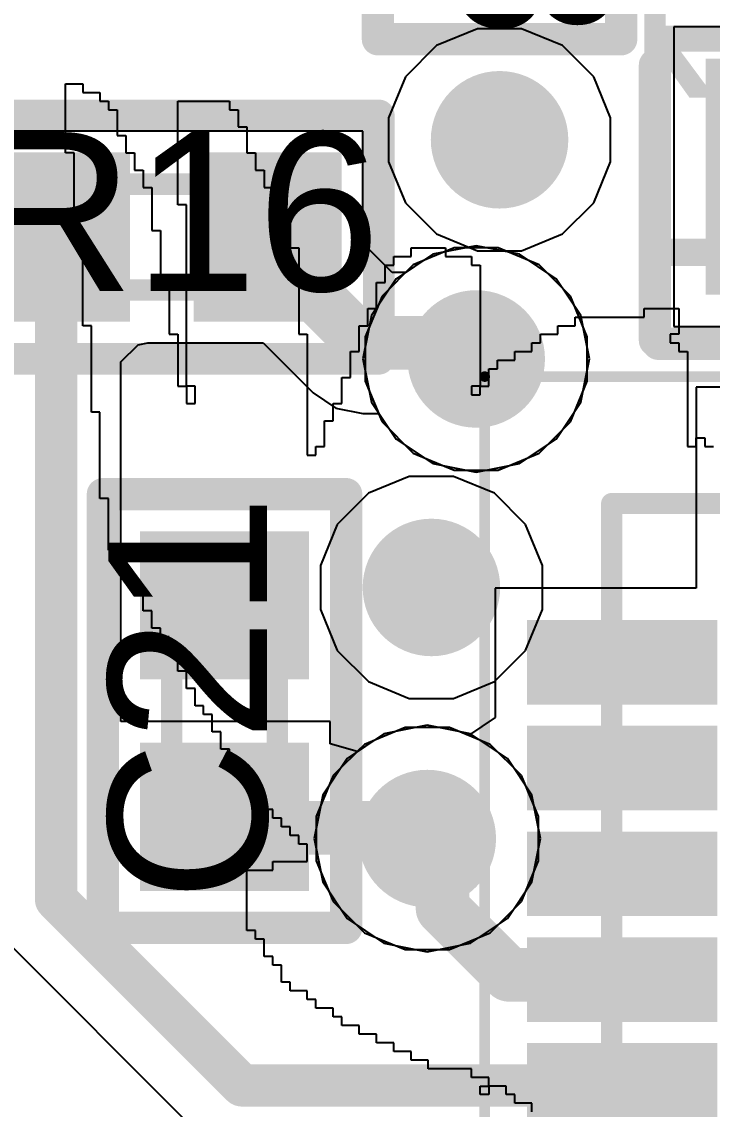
# Model space of a CAD drawing. Header units: inches. Extents: x 0.3 to 52.1, y -1.7 to 36.7.
# Drawn here: x 29.84 to 33.11, y 20.42 to 25.56 of the extents above; entities that cross this region are included whole.
import ezdxf

# ---------------------------------------------------------------- set-up
doc = ezdxf.new("R2010")
doc.units = ezdxf.units.IN
for name, color, linetype in [('Bottom Layer', 5, 'Continuous'), ('Bottom Overlay', 54, 'Continuous'), ('Internal1', 16, 'Continuous'), ('Internal2', 76, 'Continuous'), ('Top Assembly', 216, 'Continuous'), ('Top Component Outline', 6, 'Continuous'), ('Top Layer', 1, 'Continuous'), ('Top Overlay', 2, 'Continuous'), ('Top Paste', 8, 'Continuous'), ('Top Solder', 216, 'Continuous'), ('Via Holes', 16, 'Continuous')]:
    doc.layers.add(name, color=color, linetype=linetype)
doc.styles.add('Arial', font='', dxfattribs={"height": 0.2})
doc.styles.get('Arial').set_extended_font_data('Arial')

# ---------------------------------------------------------------- blocks, each defined once
blk = doc.blocks.new('_PM1300_QFN50P500X500X90_33N_85')
at = {"layer": 'Top Layer'}
for points in [[(-1.9, -2.85), (-1.9, -2.05), (-1.6, -2.05), (-1.6, -2.85)], [(-1.4, -2.85), (-1.4, -2.05), (-1.1, -2.05), (-1.1, -2.85)], [(-0.9, -2.85), (-0.9, -2.05), (-0.6, -2.05), (-0.6, -2.85)], [(-0.4, -2.85), (-0.4, -2.05), (-0.1, -2.05), (-0.1, -2.85)], [(0.1, -2.85), (0.1, -2.05), (0.4, -2.05), (0.4, -2.85)]]:
    blk.add_hatch(color=1, dxfattribs=at).paths.add_polyline_path(points)
at = {"layer": 'Top Paste'}
for points in [[(-1.9, -2.85), (-1.9, -2.05), (-1.6, -2.05), (-1.6, -2.85)], [(-1.4, -2.85), (-1.4, -2.05), (-1.1, -2.05), (-1.1, -2.85)], [(-0.9, -2.85), (-0.9, -2.05), (-0.6, -2.05), (-0.6, -2.85)], [(-0.4, -2.85), (-0.4, -2.05), (-0.1, -2.05), (-0.1, -2.85)], [(0.1, -2.85), (0.1, -2.05), (0.4, -2.05), (0.4, -2.85)]]:
    blk.add_hatch(color=8, dxfattribs=at).paths.add_polyline_path(points)
at = {"layer": 'Top Solder'}
for points in [[(-1.95, -2.9), (-1.95, -2), (-1.55, -2), (-1.55, -2.9)], [(-1.45, -2.9), (-1.45, -2), (-1.05, -2), (-1.05, -2.9)], [(-0.95, -2.9), (-0.95, -2), (-0.55, -2), (-0.55, -2.9)], [(-0.45, -2.9), (-0.45, -2), (-0.05, -2), (-0.05, -2.9)], [(0.05, -2.9), (0.05, -2), (0.45, -2), (0.45, -2.9)]]:
    blk.add_hatch(color=216, dxfattribs=at).paths.add_polyline_path(points)
at = {"layer": 'Top Assembly'}
for points in [[(-3.1, -3.1, 0.05, 0.05, 0), (-3.1, 3.1, 0.05, 0.05, 0)], [(3.1, -3.1, 0.05, 0.05, 0), (-3.1, -3.1, 0.05, 0.05, 0)]]:
    blk.add_lwpolyline(points, format="xyseb", dxfattribs=at)
blk.add_lwpolyline([(-3.1125, -3.1, 0.025, 0.025, 1), (-3.0875, -3.1, 0.025, 0.025, 1)], format="xyseb", close=True, dxfattribs=at)
blk.add_lwpolyline([(-3.1125, -3.1, 0.025, 0.025, 1), (-3.0875, -3.1, 0.025, 0.025, 1)], format="xyseb", close=True, dxfattribs=at)
at = {"layer": 'Top Component Outline'}
for points in [[(-2.5, -2.5, 0.1, 0.1, 0), (-2.5, 2.5, 0.1, 0.1, 0)], [(2.5, -2.5, 0.1, 0.1, 0), (-2.5, -2.5, 0.1, 0.1, 0)]]:
    blk.add_lwpolyline(points, format="xyseb", dxfattribs=at)
blk.add_lwpolyline([(-2.525, -2.5, 0.05, 0.05, 1), (-2.475, -2.5, 0.05, 0.05, 1)], format="xyseb", close=True, dxfattribs=at)
blk.add_lwpolyline([(-2.525, -2.5, 0.05, 0.05, 1), (-2.475, -2.5, 0.05, 0.05, 1)], format="xyseb", close=True, dxfattribs=at)
blk = doc.blocks.new('0402_RES_REFLOW_101')
at = {"layer": 'Top Layer'}
for points in [[(-0.75, 0.3), (-0.25, 0.3), (-0.25, -0.3), (-0.75, -0.3)], [(0.25, 0.3), (0.75, 0.3), (0.75, -0.3), (0.25, -0.3)]]:
    blk.add_hatch(color=1, dxfattribs=at).paths.add_polyline_path(points)
at = {"layer": 'Top Paste'}
for points in [[(-0.72, 0.27), (-0.28, 0.27), (-0.28, -0.27), (-0.72, -0.27)], [(0.28, 0.27), (0.72, 0.27), (0.72, -0.27), (0.28, -0.27)]]:
    blk.add_hatch(color=8, dxfattribs=at).paths.add_polyline_path(points)
at = {"layer": 'Top Solder'}
for points in [[(-0.85, 0.4), (-0.15, 0.4), (-0.15, -0.4), (-0.85, -0.4)], [(0.15, 0.4), (0.85, 0.4), (0.85, -0.4), (0.15, -0.4)]]:
    blk.add_hatch(color=216, dxfattribs=at).paths.add_polyline_path(points)
at = {"layer": 'Top Assembly'}
for points in [[(-1.025, 0.575, 0.15, 0.15, 0), (1.025, 0.575, 0.15, 0.15, 0)], [(-1.025, -0.575, 0.15, 0.15, 0), (-1.025, 0.575, 0.15, 0.15, 0)], [(1.025, -0.575, 0.15, 0.15, 0), (1.025, 0.575, 0.15, 0.15, 0)], [(-1.025, -0.575, 0.15, 0.15, 0), (1.025, -0.575, 0.15, 0.15, 0)]]:
    blk.add_lwpolyline(points, format="xyseb", dxfattribs=at)
for points in [[(-1.0625, 0.575, 0.075, 0.075, 1), (-0.9875, 0.575, 0.075, 0.075, 1)], [(-1.0625, 0.575, 0.075, 0.075, 1), (-0.9875, 0.575, 0.075, 0.075, 1)], [(0.9875, 0.575, 0.075, 0.075, 1), (1.0625, 0.575, 0.075, 0.075, 1)], [(0.9875, 0.575, 0.075, 0.075, 1), (1.0625, 0.575, 0.075, 0.075, 1)], [(-1.0625, -0.575, 0.075, 0.075, 1), (-0.9875, -0.575, 0.075, 0.075, 1)], [(-1.0625, -0.575, 0.075, 0.075, 1), (-0.9875, -0.575, 0.075, 0.075, 1)], [(0.9875, -0.575, 0.075, 0.075, 1), (1.0625, -0.575, 0.075, 0.075, 1)], [(0.9875, -0.575, 0.075, 0.075, 1), (1.0625, -0.575, 0.075, 0.075, 1)]]:
    blk.add_lwpolyline(points, format="xyseb", close=True, dxfattribs=at)
at = {"layer": 'Top Component Outline'}
for points in [[(-0.4998, 0.2502, 0.1016, 0.1016, 0), (0.5002, 0.2502, 0.1016, 0.1016, 0)], [(-0.4998, -0.2499, 0.1016, 0.1016, 0), (-0.4998, 0.2502, 0.1016, 0.1016, 0)], [(0.5002, -0.2499, 0.1016, 0.1016, 0), (0.5002, 0.2502, 0.1016, 0.1016, 0)], [(-0.4998, -0.2499, 0.1016, 0.1016, 0), (0.5002, -0.2499, 0.1016, 0.1016, 0)]]:
    blk.add_lwpolyline(points, format="xyseb", dxfattribs=at)
for points in [[(-0.5252, 0.2502, 0.0508, 0.0508, 1), (-0.4744, 0.2502, 0.0508, 0.0508, 1)], [(-0.5252, 0.2502, 0.0508, 0.0508, 1), (-0.4744, 0.2502, 0.0508, 0.0508, 1)], [(0.4748, 0.2502, 0.0508, 0.0508, 1), (0.5256, 0.2502, 0.0508, 0.0508, 1)], [(0.4748, 0.2502, 0.0508, 0.0508, 1), (0.5256, 0.2502, 0.0508, 0.0508, 1)], [(-0.5252, -0.2499, 0.0508, 0.0508, 1), (-0.4744, -0.2499, 0.0508, 0.0508, 1)], [(-0.5252, -0.2499, 0.0508, 0.0508, 1), (-0.4744, -0.2499, 0.0508, 0.0508, 1)], [(0.4748, -0.2499, 0.0508, 0.0508, 1), (0.5256, -0.2499, 0.0508, 0.0508, 1)], [(0.4748, -0.2499, 0.0508, 0.0508, 1), (0.5256, -0.2499, 0.0508, 0.0508, 1)]]:
    blk.add_lwpolyline(points, format="xyseb", close=True, dxfattribs=at)
at = {"layer": 'Top Overlay'}
for points in [[(-1.025, 0.575, 0.15, 0.15, 0), (1.025, 0.575, 0.15, 0.15, 0)], [(-1.025, -0.575, 0.15, 0.15, 0), (-1.025, 0.575, 0.15, 0.15, 0)], [(1.025, -0.575, 0.15, 0.15, 0), (1.025, 0.575, 0.15, 0.15, 0)], [(-1.025, -0.575, 0.15, 0.15, 0), (1.025, -0.575, 0.15, 0.15, 0)]]:
    blk.add_lwpolyline(points, format="xyseb", dxfattribs=at)
for points in [[(-1.0625, 0.575, 0.075, 0.075, 1), (-0.9875, 0.575, 0.075, 0.075, 1)], [(-1.0625, 0.575, 0.075, 0.075, 1), (-0.9875, 0.575, 0.075, 0.075, 1)], [(0.9875, 0.575, 0.075, 0.075, 1), (1.0625, 0.575, 0.075, 0.075, 1)], [(0.9875, 0.575, 0.075, 0.075, 1), (1.0625, 0.575, 0.075, 0.075, 1)], [(-1.0625, -0.575, 0.075, 0.075, 1), (-0.9875, -0.575, 0.075, 0.075, 1)], [(-1.0625, -0.575, 0.075, 0.075, 1), (-0.9875, -0.575, 0.075, 0.075, 1)], [(0.9875, -0.575, 0.075, 0.075, 1), (1.0625, -0.575, 0.075, 0.075, 1)], [(0.9875, -0.575, 0.075, 0.075, 1), (1.0625, -0.575, 0.075, 0.075, 1)]]:
    blk.add_lwpolyline(points, format="xyseb", close=True, dxfattribs=at)
at = {"layer": 'Top Assembly', "style": 'Arial'}
blk.add_text('R16', height=0.75, rotation=360, dxfattribs=at).set_placement((-0.889, -0.254))
blk = doc.blocks.new('0603_IND_2_2__30__DCR_400___112')
at = {"layer": 'Top Layer'}
for points in [[(-1.4704, 0.508), (-0.4544, 0.508), (-0.4544, -0.508), (-1.4704, -0.508)], [(0.4544, 0.508), (1.4704, 0.508), (1.4704, -0.508), (0.4544, -0.508)]]:
    blk.add_hatch(color=1, dxfattribs=at).paths.add_polyline_path(points)
at = {"layer": 'Top Paste'}
for points in [[(-1.4704, 0.508), (-0.4544, 0.508), (-0.4544, -0.508), (-1.4704, -0.508)], [(0.4544, 0.508), (1.4704, 0.508), (1.4704, -0.508), (0.4544, -0.508)]]:
    blk.add_hatch(color=8, dxfattribs=at).paths.add_polyline_path(points)
at = {"layer": 'Top Solder'}
for points in [[(-1.5204, 0.558), (-0.4044, 0.558), (-0.4044, -0.558), (-1.5204, -0.558)], [(0.4044, 0.558), (1.5204, 0.558), (1.5204, -0.558), (0.4044, -0.558)]]:
    blk.add_hatch(color=216, dxfattribs=at).paths.add_polyline_path(points)
at = {"layer": 'Top Assembly'}
for points in [[(-1.75, 0.7972, 0.1, 0.1, 0), (1.7552, 0.7972, 0.1, 0.1, 0)], [(-1.75, 0.7972, 0.1, 0.1, 0), (-1.75, -0.7906, 0.1, 0.1, 0)], [(1.7552, 0.7972, 0.1, 0.1, 0), (1.7552, -0.7906, 0.1, 0.1, 0)], [(-1.75, -0.7906, 0.1, 0.1, 0), (1.7552, -0.7906, 0.1, 0.1, 0)]]:
    blk.add_lwpolyline(points, format="xyseb", dxfattribs=at)
for points in [[(-1.775, 0.7972, 0.05, 0.05, 1), (-1.725, 0.7972, 0.05, 0.05, 1)], [(-1.775, 0.7972, 0.05, 0.05, 1), (-1.725, 0.7972, 0.05, 0.05, 1)], [(1.7302, 0.7972, 0.05, 0.05, 1), (1.7802, 0.7972, 0.05, 0.05, 1)], [(1.7302, 0.7972, 0.05, 0.05, 1), (1.7802, 0.7972, 0.05, 0.05, 1)], [(-1.775, -0.7906, 0.05, 0.05, 1), (-1.725, -0.7906, 0.05, 0.05, 1)], [(-1.775, -0.7906, 0.05, 0.05, 1), (-1.725, -0.7906, 0.05, 0.05, 1)], [(1.7302, -0.7906, 0.05, 0.05, 1), (1.7802, -0.7906, 0.05, 0.05, 1)], [(1.7302, -0.7906, 0.05, 0.05, 1), (1.7802, -0.7906, 0.05, 0.05, 1)]]:
    blk.add_lwpolyline(points, format="xyseb", close=True, dxfattribs=at)
at = {"layer": 'Top Component Outline'}
for points in [[(-0.7999, 0.4001, 0.1016, 0.1016, 0), (0.8002, 0.4001, 0.1016, 0.1016, 0)], [(-0.7999, 0.4001, 0.1016, 0.1016, 0), (-0.7999, -0.3999, 0.1016, 0.1016, 0)], [(0.8002, 0.4001, 0.1016, 0.1016, 0), (0.8002, -0.3999, 0.1016, 0.1016, 0)], [(-0.7999, -0.3999, 0.1016, 0.1016, 0), (0.8002, -0.3999, 0.1016, 0.1016, 0)]]:
    blk.add_lwpolyline(points, format="xyseb", dxfattribs=at)
for points in [[(-0.8253, 0.4001, 0.0508, 0.0508, 1), (-0.7745, 0.4001, 0.0508, 0.0508, 1)], [(-0.8253, 0.4001, 0.0508, 0.0508, 1), (-0.7745, 0.4001, 0.0508, 0.0508, 1)], [(0.7748, 0.4001, 0.0508, 0.0508, 1), (0.8256, 0.4001, 0.0508, 0.0508, 1)], [(0.7748, 0.4001, 0.0508, 0.0508, 1), (0.8256, 0.4001, 0.0508, 0.0508, 1)], [(-0.8253, -0.3999, 0.0508, 0.0508, 1), (-0.7745, -0.3999, 0.0508, 0.0508, 1)], [(-0.8253, -0.3999, 0.0508, 0.0508, 1), (-0.7745, -0.3999, 0.0508, 0.0508, 1)], [(0.7748, -0.3999, 0.0508, 0.0508, 1), (0.8256, -0.3999, 0.0508, 0.0508, 1)], [(0.7748, -0.3999, 0.0508, 0.0508, 1), (0.8256, -0.3999, 0.0508, 0.0508, 1)]]:
    blk.add_lwpolyline(points, format="xyseb", close=True, dxfattribs=at)
at = {"layer": 'Top Overlay'}
for points in [[(-1.7524, 0.781, 0.1524, 0.1524, 0), (-1.7524, -0.7882, 0.1524, 0.1524, 0)], [(-1.7362, 0.7972, 0.1524, 0.1524, 0), (-0.4351, 0.7972, 0.1524, 0.1524, 0)], [(0.4311, 0.793, 0.1524, 0.1524, 0), (1.7552, 0.793, 0.1524, 0.1524, 0)], [(1.7552, 0.793, 0.1524, 0.1524, 0), (1.7552, -0.787, 0.1524, 0.1524, 0)], [(-1.75, -0.7906, 0.1524, 0.1524, 0), (-0.4258, -0.7906, 0.1524, 0.1524, 0)], [(0.4214, -0.787, 0.1524, 0.1524, 0), (1.7552, -0.787, 0.1524, 0.1524, 0)]]:
    blk.add_lwpolyline(points, format="xyseb", dxfattribs=at)
for points in [[(-1.7905, 0.781, 0.0762, 0.0762, 1), (-1.7143, 0.781, 0.0762, 0.0762, 1)], [(-1.7743, 0.7972, 0.0762, 0.0762, 1), (-1.6981, 0.7972, 0.0762, 0.0762, 1)], [(-0.4732, 0.7972, 0.0762, 0.0762, 1), (-0.397, 0.7972, 0.0762, 0.0762, 1)], [(0.393, 0.793, 0.0762, 0.0762, 1), (0.4692, 0.793, 0.0762, 0.0762, 1)], [(1.7171, 0.793, 0.0762, 0.0762, 1), (1.7933, 0.793, 0.0762, 0.0762, 1)], [(1.7171, 0.793, 0.0762, 0.0762, 1), (1.7933, 0.793, 0.0762, 0.0762, 1)], [(-1.7905, -0.7882, 0.0762, 0.0762, 1), (-1.7143, -0.7882, 0.0762, 0.0762, 1)], [(-1.7881, -0.7906, 0.0762, 0.0762, 1), (-1.7119, -0.7906, 0.0762, 0.0762, 1)], [(-0.4639, -0.7906, 0.0762, 0.0762, 1), (-0.3877, -0.7906, 0.0762, 0.0762, 1)], [(0.3833, -0.787, 0.0762, 0.0762, 1), (0.4595, -0.787, 0.0762, 0.0762, 1)], [(1.7171, -0.787, 0.0762, 0.0762, 1), (1.7933, -0.787, 0.0762, 0.0762, 1)], [(1.7171, -0.787, 0.0762, 0.0762, 1), (1.7933, -0.787, 0.0762, 0.0762, 1)]]:
    blk.add_lwpolyline(points, format="xyseb", close=True, dxfattribs=at)
at = {"layer": 'Top Assembly', "style": 'Arial'}
blk.add_text('L1', height=1, dxfattribs=at).set_placement((-1.5, -0.2036))
blk = doc.blocks.new('0402_CAP_REFLOW_124')
at = {"layer": 'Top Layer'}
for points in [[(-0.75, 0.3), (-0.25, 0.3), (-0.25, -0.3), (-0.75, -0.3)], [(0.25, 0.3), (0.75, 0.3), (0.75, -0.3), (0.25, -0.3)]]:
    blk.add_hatch(color=1, dxfattribs=at).paths.add_polyline_path(points)
at = {"layer": 'Top Paste'}
for points in [[(-0.72, 0.27), (-0.28, 0.27), (-0.28, -0.27), (-0.72, -0.27)], [(0.28, 0.27), (0.72, 0.27), (0.72, -0.27), (0.28, -0.27)]]:
    blk.add_hatch(color=8, dxfattribs=at).paths.add_polyline_path(points)
at = {"layer": 'Top Solder'}
for points in [[(-0.85, 0.4), (-0.15, 0.4), (-0.15, -0.4), (-0.85, -0.4)], [(0.15, 0.4), (0.85, 0.4), (0.85, -0.4), (0.15, -0.4)]]:
    blk.add_hatch(color=216, dxfattribs=at).paths.add_polyline_path(points)
at = {"layer": 'Top Assembly'}
for points in [[(-1.025, 0.575, 0.15, 0.15, 0), (1.025, 0.575, 0.15, 0.15, 0)], [(-1.025, 0.575, 0.15, 0.15, 0), (-1.025, -0.575, 0.15, 0.15, 0)], [(1.025, 0.575, 0.15, 0.15, 0), (1.025, -0.575, 0.15, 0.15, 0)], [(-1.025, -0.575, 0.15, 0.15, 0), (1.025, -0.575, 0.15, 0.15, 0)]]:
    blk.add_lwpolyline(points, format="xyseb", dxfattribs=at)
for points in [[(-1.0625, 0.575, 0.075, 0.075, 1), (-0.9875, 0.575, 0.075, 0.075, 1)], [(-1.0625, 0.575, 0.075, 0.075, 1), (-0.9875, 0.575, 0.075, 0.075, 1)], [(0.9875, 0.575, 0.075, 0.075, 1), (1.0625, 0.575, 0.075, 0.075, 1)], [(0.9875, 0.575, 0.075, 0.075, 1), (1.0625, 0.575, 0.075, 0.075, 1)], [(-1.0625, -0.575, 0.075, 0.075, 1), (-0.9875, -0.575, 0.075, 0.075, 1)], [(-1.0625, -0.575, 0.075, 0.075, 1), (-0.9875, -0.575, 0.075, 0.075, 1)], [(0.9875, -0.575, 0.075, 0.075, 1), (1.0625, -0.575, 0.075, 0.075, 1)], [(0.9875, -0.575, 0.075, 0.075, 1), (1.0625, -0.575, 0.075, 0.075, 1)]]:
    blk.add_lwpolyline(points, format="xyseb", close=True, dxfattribs=at)
at = {"layer": 'Top Component Outline'}
for points in [[(-0.4998, 0.2502, 0.1016, 0.1016, 0), (-0.4998, -0.2499, 0.1016, 0.1016, 0)], [(-0.4998, 0.2502, 0.1016, 0.1016, 0), (0.5002, 0.2502, 0.1016, 0.1016, 0)], [(0.5002, 0.2502, 0.1016, 0.1016, 0), (0.5002, -0.2499, 0.1016, 0.1016, 0)], [(-0.4998, -0.2499, 0.1016, 0.1016, 0), (0.5002, -0.2499, 0.1016, 0.1016, 0)]]:
    blk.add_lwpolyline(points, format="xyseb", dxfattribs=at)
for points in [[(-0.5252, 0.2502, 0.0508, 0.0508, 1), (-0.4744, 0.2502, 0.0508, 0.0508, 1)], [(-0.5252, 0.2502, 0.0508, 0.0508, 1), (-0.4744, 0.2502, 0.0508, 0.0508, 1)], [(0.4748, 0.2502, 0.0508, 0.0508, 1), (0.5256, 0.2502, 0.0508, 0.0508, 1)], [(0.4748, 0.2502, 0.0508, 0.0508, 1), (0.5256, 0.2502, 0.0508, 0.0508, 1)], [(-0.5252, -0.2499, 0.0508, 0.0508, 1), (-0.4744, -0.2499, 0.0508, 0.0508, 1)], [(-0.5252, -0.2499, 0.0508, 0.0508, 1), (-0.4744, -0.2499, 0.0508, 0.0508, 1)], [(0.4748, -0.2499, 0.0508, 0.0508, 1), (0.5256, -0.2499, 0.0508, 0.0508, 1)], [(0.4748, -0.2499, 0.0508, 0.0508, 1), (0.5256, -0.2499, 0.0508, 0.0508, 1)]]:
    blk.add_lwpolyline(points, format="xyseb", close=True, dxfattribs=at)
at = {"layer": 'Top Overlay'}
for points in [[(-1.025, 0.575, 0.1524, 0.1524, 0), (1.025, 0.575, 0.1524, 0.1524, 0)], [(-1.025, 0.575, 0.1524, 0.1524, 0), (-1.025, -0.575, 0.1524, 0.1524, 0)], [(1.025, 0.575, 0.1524, 0.1524, 0), (1.025, -0.575, 0.1524, 0.1524, 0)], [(-1.025, -0.575, 0.1524, 0.1524, 0), (1.025, -0.575, 0.1524, 0.1524, 0)]]:
    blk.add_lwpolyline(points, format="xyseb", dxfattribs=at)
for points in [[(-1.0631, 0.575, 0.0762, 0.0762, 1), (-0.9869, 0.575, 0.0762, 0.0762, 1)], [(-1.0631, 0.575, 0.0762, 0.0762, 1), (-0.9869, 0.575, 0.0762, 0.0762, 1)], [(0.9869, 0.575, 0.0762, 0.0762, 1), (1.0631, 0.575, 0.0762, 0.0762, 1)], [(0.9869, 0.575, 0.0762, 0.0762, 1), (1.0631, 0.575, 0.0762, 0.0762, 1)], [(-1.0631, -0.575, 0.0762, 0.0762, 1), (-0.9869, -0.575, 0.0762, 0.0762, 1)], [(-1.0631, -0.575, 0.0762, 0.0762, 1), (-0.9869, -0.575, 0.0762, 0.0762, 1)], [(0.9869, -0.575, 0.0762, 0.0762, 1), (1.0631, -0.575, 0.0762, 0.0762, 1)], [(0.9869, -0.575, 0.0762, 0.0762, 1), (1.0631, -0.575, 0.0762, 0.0762, 1)]]:
    blk.add_lwpolyline(points, format="xyseb", close=True, dxfattribs=at)
at = {"layer": 'Top Assembly', "style": 'Arial'}
blk.add_text('C21', height=0.75, dxfattribs=at).set_placement((-0.9, -0.2))
blk = doc.blocks.new('0402_CAP_REFLOW_131')
at = {"layer": 'Top Layer'}
for points in [[(-0.75, 0.3), (-0.25, 0.3), (-0.25, -0.3), (-0.75, -0.3)], [(0.25, 0.3), (0.75, 0.3), (0.75, -0.3), (0.25, -0.3)]]:
    blk.add_hatch(color=1, dxfattribs=at).paths.add_polyline_path(points)
at = {"layer": 'Top Paste'}
for points in [[(-0.72, 0.27), (-0.28, 0.27), (-0.28, -0.27), (-0.72, -0.27)], [(0.28, 0.27), (0.72, 0.27), (0.72, -0.27), (0.28, -0.27)]]:
    blk.add_hatch(color=8, dxfattribs=at).paths.add_polyline_path(points)
at = {"layer": 'Top Solder'}
for points in [[(-0.85, 0.4), (-0.15, 0.4), (-0.15, -0.4), (-0.85, -0.4)], [(0.15, 0.4), (0.85, 0.4), (0.85, -0.4), (0.15, -0.4)]]:
    blk.add_hatch(color=216, dxfattribs=at).paths.add_polyline_path(points)
at = {"layer": 'Top Assembly'}
for points in [[(1.025, 0.575, 0.15, 0.15, 0), (-1.025, 0.575, 0.15, 0.15, 0)], [(-1.025, -0.575, 0.15, 0.15, 0), (-1.025, 0.575, 0.15, 0.15, 0)], [(1.025, -0.575, 0.15, 0.15, 0), (1.025, 0.575, 0.15, 0.15, 0)], [(1.025, -0.575, 0.15, 0.15, 0), (-1.025, -0.575, 0.15, 0.15, 0)]]:
    blk.add_lwpolyline(points, format="xyseb", dxfattribs=at)
for points in [[(-1.0625, 0.575, 0.075, 0.075, 1), (-0.9875, 0.575, 0.075, 0.075, 1)], [(-1.0625, 0.575, 0.075, 0.075, 1), (-0.9875, 0.575, 0.075, 0.075, 1)], [(0.9875, 0.575, 0.075, 0.075, 1), (1.0625, 0.575, 0.075, 0.075, 1)], [(0.9875, 0.575, 0.075, 0.075, 1), (1.0625, 0.575, 0.075, 0.075, 1)], [(-1.0625, -0.575, 0.075, 0.075, 1), (-0.9875, -0.575, 0.075, 0.075, 1)], [(-1.0625, -0.575, 0.075, 0.075, 1), (-0.9875, -0.575, 0.075, 0.075, 1)], [(0.9875, -0.575, 0.075, 0.075, 1), (1.0625, -0.575, 0.075, 0.075, 1)], [(0.9875, -0.575, 0.075, 0.075, 1), (1.0625, -0.575, 0.075, 0.075, 1)]]:
    blk.add_lwpolyline(points, format="xyseb", close=True, dxfattribs=at)
at = {"layer": 'Top Component Outline'}
for points in [[(-0.4998, -0.2499, 0.1016, 0.1016, 0), (-0.4998, 0.2502, 0.1016, 0.1016, 0)], [(0.5002, 0.2502, 0.1016, 0.1016, 0), (-0.4998, 0.2502, 0.1016, 0.1016, 0)], [(0.5002, -0.2499, 0.1016, 0.1016, 0), (0.5002, 0.2502, 0.1016, 0.1016, 0)], [(0.5002, -0.2499, 0.1016, 0.1016, 0), (-0.4998, -0.2499, 0.1016, 0.1016, 0)]]:
    blk.add_lwpolyline(points, format="xyseb", dxfattribs=at)
for points in [[(-0.5252, 0.2502, 0.0508, 0.0508, 1), (-0.4744, 0.2502, 0.0508, 0.0508, 1)], [(-0.5252, 0.2502, 0.0508, 0.0508, 1), (-0.4744, 0.2502, 0.0508, 0.0508, 1)], [(0.4748, 0.2502, 0.0508, 0.0508, 1), (0.5256, 0.2502, 0.0508, 0.0508, 1)], [(0.4748, 0.2502, 0.0508, 0.0508, 1), (0.5256, 0.2502, 0.0508, 0.0508, 1)], [(-0.5252, -0.2499, 0.0508, 0.0508, 1), (-0.4744, -0.2499, 0.0508, 0.0508, 1)], [(-0.5252, -0.2499, 0.0508, 0.0508, 1), (-0.4744, -0.2499, 0.0508, 0.0508, 1)], [(0.4748, -0.2499, 0.0508, 0.0508, 1), (0.5256, -0.2499, 0.0508, 0.0508, 1)], [(0.4748, -0.2499, 0.0508, 0.0508, 1), (0.5256, -0.2499, 0.0508, 0.0508, 1)]]:
    blk.add_lwpolyline(points, format="xyseb", close=True, dxfattribs=at)
at = {"layer": 'Top Overlay'}
for points in [[(1.025, 0.575, 0.1524, 0.1524, 0), (-1.025, 0.575, 0.1524, 0.1524, 0)], [(-1.025, -0.575, 0.1524, 0.1524, 0), (-1.025, 0.575, 0.1524, 0.1524, 0)], [(1.025, -0.575, 0.1524, 0.1524, 0), (1.025, 0.575, 0.1524, 0.1524, 0)], [(1.025, -0.575, 0.1524, 0.1524, 0), (-1.025, -0.575, 0.1524, 0.1524, 0)]]:
    blk.add_lwpolyline(points, format="xyseb", dxfattribs=at)
for points in [[(-1.0631, 0.575, 0.0762, 0.0762, 1), (-0.9869, 0.575, 0.0762, 0.0762, 1)], [(-1.0631, 0.575, 0.0762, 0.0762, 1), (-0.9869, 0.575, 0.0762, 0.0762, 1)], [(0.9869, 0.575, 0.0762, 0.0762, 1), (1.0631, 0.575, 0.0762, 0.0762, 1)], [(0.9869, 0.575, 0.0762, 0.0762, 1), (1.0631, 0.575, 0.0762, 0.0762, 1)], [(-1.0631, -0.575, 0.0762, 0.0762, 1), (-0.9869, -0.575, 0.0762, 0.0762, 1)], [(-1.0631, -0.575, 0.0762, 0.0762, 1), (-0.9869, -0.575, 0.0762, 0.0762, 1)], [(0.9869, -0.575, 0.0762, 0.0762, 1), (1.0631, -0.575, 0.0762, 0.0762, 1)], [(0.9869, -0.575, 0.0762, 0.0762, 1), (1.0631, -0.575, 0.0762, 0.0762, 1)]]:
    blk.add_lwpolyline(points, format="xyseb", close=True, dxfattribs=at)
at = {"layer": 'Top Assembly', "style": 'Arial'}
blk.add_text('C18', height=0.75, dxfattribs=at).set_placement((-0.9, -0.2))

msp = doc.modelspace()

# ---------------------------------------------------------------- hatches: boundary and pattern name
at = {"layer": 'Bottom Layer'}
h = msp.add_hatch(color=5, dxfattribs=at)
edge = h.paths.add_edge_path()
edge.add_arc((32.1, 25), 0.325, 0, 360)
h = msp.add_hatch(color=5, dxfattribs=at)
edge = h.paths.add_edge_path()
edge.add_arc((31.9897, 23.9641), 0.325, 0, 360)
h = msp.add_hatch(color=5, dxfattribs=at)
edge = h.paths.add_edge_path()
edge.add_arc((31.7779, 22.8841), 0.325, 0, 360)
h = msp.add_hatch(color=5, dxfattribs=at)
edge = h.paths.add_edge_path()
edge.add_arc((31.7584, 21.6973), 0.325, 0, 360)
at = {"layer": 'Internal1'}
h = msp.add_hatch(color=16, dxfattribs=at)
edge = h.paths.add_edge_path()
edge.add_arc((32.1, 25), 0.325, 0, 360)
h = msp.add_hatch(color=16, dxfattribs=at)
edge = h.paths.add_edge_path()
edge.add_arc((31.9897, 23.9641), 0.325, 0, 360)
h = msp.add_hatch(color=16, dxfattribs=at)
edge = h.paths.add_edge_path()
edge.add_arc((31.7779, 22.8841), 0.325, 0, 360)
h = msp.add_hatch(color=16, dxfattribs=at)
edge = h.paths.add_edge_path()
edge.add_arc((31.7584, 21.6973), 0.325, 0, 360)
at = {"layer": 'Internal2'}
h = msp.add_hatch(color=76, dxfattribs=at)
edge = h.paths.add_edge_path()
edge.add_arc((32.1, 25), 0.325, 0, 360)
h = msp.add_hatch(color=76, dxfattribs=at)
edge = h.paths.add_edge_path()
edge.add_arc((31.9897, 23.9641), 0.325, 0, 360)
h = msp.add_hatch(color=76, dxfattribs=at)
edge = h.paths.add_edge_path()
edge.add_arc((31.7779, 22.8841), 0.325, 0, 360)
h = msp.add_hatch(color=76, dxfattribs=at)
edge = h.paths.add_edge_path()
edge.add_arc((31.7584, 21.6973), 0.325, 0, 360)
at = {"layer": 'Top Layer'}
h = msp.add_hatch(color=1, dxfattribs=at)
edge = h.paths.add_edge_path()
edge.add_arc((32.1, 25), 0.325, 0, 360)
h = msp.add_hatch(color=1, dxfattribs=at)
edge = h.paths.add_edge_path()
edge.add_arc((31.9897, 23.9641), 0.325, 0, 360)
h = msp.add_hatch(color=1, dxfattribs=at)
edge = h.paths.add_edge_path()
edge.add_arc((31.7779, 22.8841), 0.325, 0, 360)
h = msp.add_hatch(color=1, dxfattribs=at)
edge = h.paths.add_edge_path()
edge.add_arc((31.7584, 21.6973), 0.325, 0, 360)
at = {"layer": 'Via Holes'}
h = msp.add_hatch(color=7, dxfattribs=at)
edge = h.paths.add_edge_path()
edge.add_arc((32.1, 25), 0.175, 0, 360)
h = msp.add_hatch(color=7, dxfattribs=at)
edge = h.paths.add_edge_path()
edge.add_arc((31.9897, 23.9641), 0.175, 0, 360)
h = msp.add_hatch(color=7, dxfattribs=at)
edge = h.paths.add_edge_path()
edge.add_arc((31.7779, 22.8841), 0.175, 0, 360)
h = msp.add_hatch(color=7, dxfattribs=at)
edge = h.paths.add_edge_path()
edge.add_arc((31.7584, 21.6973), 0.175, 0, 360)

# ---------------------------------------------------------------- linework, layer by layer
at = {"layer": 'Bottom Layer'}
for p, q in [((31.9897, 24.4994), (31.7848, 24.4586)), ((32.1945, 24.4586), (31.9897, 24.4994)), ((31.7848, 24.4586), (31.6112, 24.3426)), ((32.3682, 24.3426), (32.1945, 24.4586)), ((31.6112, 24.3426), (31.4951, 24.1689)), ((32.4842, 24.1689), (32.3682, 24.3426)), ((31.4951, 24.1689), (31.4544, 23.9641)), ((32.525, 23.9641), (32.4842, 24.1689)), ((31.4544, 23.9641), (31.4951, 23.7592)), ((32.4842, 23.7592), (32.525, 23.9641)), ((31.4951, 23.7592), (31.6112, 23.5856)), ((32.3682, 23.5856), (32.4842, 23.7592)), ((31.6112, 23.5856), (31.7848, 23.4696)), ((32.1945, 23.4696), (32.3682, 23.5856)), ((31.7848, 23.4696), (31.9897, 23.4288)), ((31.9897, 23.4288), (32.1945, 23.4696)), ((31.7584, 22.2326), (31.5536, 22.1918)), ((31.9633, 22.1918), (31.7584, 22.2326)), ((31.5536, 22.1918), (31.3799, 22.0758)), ((32.1369, 22.0758), (31.9633, 22.1918)), ((31.3799, 22.0758), (31.2639, 21.9021)), ((32.253, 21.9021), (32.1369, 22.0758)), ((31.2639, 21.9021), (31.2231, 21.6973)), ((32.2937, 21.6973), (32.253, 21.9021)), ((31.2231, 21.6973), (31.2639, 21.4924)), ((32.253, 21.4924), (32.2937, 21.6973)), ((31.2639, 21.4924), (31.3799, 21.3188)), ((32.1369, 21.3188), (32.253, 21.4924)), ((31.3799, 21.3188), (31.5536, 21.2027)), ((31.9633, 21.2027), (32.1369, 21.3188)), ((31.5536, 21.2027), (31.7584, 21.162)), ((31.7584, 21.162), (31.9633, 21.2027))]:
    msp.add_line(p, q, dxfattribs=at)
at = {"layer": 'Bottom Overlay'}
for p, q in [((30.0479, 24.9381), (30.0479, 25.2648)), ((30.0479, 25.2648), (30.1296, 25.2648)), ((30.1296, 25.2648), (30.1296, 25.2239)), ((30.1296, 25.2239), (30.2112, 25.2239)), ((30.2112, 25.2239), (30.2112, 25.1831)), ((30.2112, 25.1831), (30.2521, 25.1831)), ((30.2521, 25.1831), (30.2521, 25.1423)), ((30.2521, 25.1423), (30.2929, 25.1423)), ((30.2929, 25.1423), (30.2929, 25.0198)), ((30.5788, 24.6931), (30.5788, 25.1831)), ((30.5788, 25.1831), (30.8238, 25.1831)), ((30.8238, 25.1831), (30.8238, 25.1423)), ((30.8238, 25.1423), (30.8646, 25.1423)), ((30.8646, 25.1423), (30.8646, 25.0606)), ((30.8646, 25.0606), (30.9055, 25.0606)), ((30.9055, 25.0606), (30.9055, 24.9381)), ((30.2929, 25.0198), (30.3338, 25.0198)), ((30.3338, 25.0198), (30.3338, 24.9381)), ((30.0887, 24.9381), (30.0479, 24.9381)), ((30.0887, 24.5297), (30.0887, 24.9381)), ((30.3338, 24.9381), (30.3746, 24.9381)), ((30.3746, 24.9381), (30.3746, 24.8564)), ((30.9055, 24.9381), (30.9463, 24.9381)), ((30.9463, 24.9381), (30.9463, 24.8564)), ((30.3746, 24.8564), (30.4154, 24.8564)), ((30.4154, 24.8564), (30.4154, 24.7747)), ((30.9463, 24.8564), (30.9871, 24.8564)), ((30.9871, 24.8564), (30.9871, 24.7747)), ((30.4154, 24.7747), (30.4563, 24.7747)), ((30.4563, 24.7747), (30.4563, 24.5706)), ((30.9871, 24.7747), (31.028, 24.7747)), ((31.028, 24.7747), (31.028, 24.6931)), ((30.6196, 24.6931), (30.5788, 24.6931)), ((30.6196, 23.8355), (30.6196, 24.6931)), ((31.028, 24.6931), (31.0688, 24.6931)), ((31.0688, 24.6931), (31.0688, 24.6114)), ((30.4563, 24.5706), (30.4971, 24.5706)), ((30.4971, 24.5706), (30.4971, 24.3255)), ((31.0688, 24.6114), (31.1097, 24.6114)), ((31.1097, 24.6114), (31.1097, 24.4889)), ((30.1296, 24.5297), (30.0887, 24.5297)), ((30.1296, 24.1214), (30.1296, 24.5297)), ((31.1097, 24.4889), (31.1505, 24.4889)), ((31.1505, 24.4889), (31.1505, 24.0805)), ((31.6814, 24.4481), (31.6814, 24.4889)), ((31.6814, 24.4889), (31.8447, 24.4889)), ((31.8447, 24.4889), (31.8447, 24.4481)), ((31.5997, 24.4072), (31.5997, 24.4481)), ((31.5997, 24.4481), (31.6814, 24.4481)), ((31.8447, 24.4481), (31.9672, 24.4481)), ((31.9672, 24.4481), (31.9672, 24.4072)), ((31.5589, 24.3255), (31.5589, 24.4072)), ((31.5589, 24.4072), (31.5997, 24.4072)), ((31.9672, 24.4072), (32.0081, 24.4072)), ((32.0081, 24.4072), (32.0081, 23.8355)), ((30.4971, 24.3255), (30.5379, 24.3255)), ((30.5379, 24.3255), (30.5379, 24.0805)), ((31.518, 24.203), (31.518, 24.3255)), ((31.518, 24.3255), (31.5589, 24.3255)), ((31.4772, 24.1214), (31.4772, 24.203)), ((31.4772, 24.203), (31.518, 24.203)), ((32.4573, 24.1214), (32.4573, 24.1622)), ((32.4573, 24.1622), (32.784, 24.1622)), ((32.784, 24.1622), (32.784, 24.203)), ((32.784, 24.203), (32.9473, 24.203)), ((32.9473, 24.203), (32.9473, 24.0805)), ((30.1704, 24.1214), (30.1296, 24.1214)), ((30.1704, 23.713), (30.1704, 24.1214)), ((31.4363, 23.9988), (31.4363, 24.1214)), ((31.4363, 24.1214), (31.4772, 24.1214)), ((32.3756, 24.0805), (32.3756, 24.1214)), ((32.3756, 24.1214), (32.4573, 24.1214)), ((30.5379, 24.0805), (30.5788, 24.0805)), ((30.5788, 24.0805), (30.5788, 23.8355)), ((31.1505, 24.0805), (31.1913, 24.0805)), ((31.1913, 24.0805), (31.1913, 23.5088)), ((32.2939, 24.0397), (32.2939, 24.0805)), ((32.2939, 24.0805), (32.3756, 24.0805)), ((32.9473, 24.0805), (32.9065, 24.0805)), ((32.9065, 24.0805), (32.9065, 24.0397)), ((32.2531, 23.9988), (32.2531, 24.0397)), ((32.2531, 24.0397), (32.2939, 24.0397)), ((32.9065, 24.0397), (32.9473, 24.0397)), ((32.9473, 24.0397), (32.9473, 23.9988)), ((31.3955, 23.8763), (31.3955, 23.9988)), ((31.3955, 23.9988), (31.4363, 23.9988)), ((32.0897, 23.9172), (32.0897, 23.958)), ((32.0897, 23.958), (32.1714, 23.958)), ((32.1714, 23.958), (32.1714, 23.9988)), ((32.1714, 23.9988), (32.2531, 23.9988)), ((32.9473, 23.9988), (32.9881, 23.9988)), ((32.9881, 23.9988), (32.9881, 23.5496)), ((32.0489, 23.8355), (32.0489, 23.9172)), ((32.0489, 23.9172), (32.0897, 23.9172)), ((31.3547, 23.7538), (31.3547, 23.8763)), ((31.3547, 23.8763), (31.3955, 23.8763)), ((30.5788, 23.8355), (30.6196, 23.8355)), ((30.6196, 23.8355), (30.6196, 23.7538)), ((30.6604, 23.8355), (30.6196, 23.8355)), ((30.6604, 23.7538), (30.6604, 23.8355)), ((32.0081, 23.8355), (31.9672, 23.8355)), ((31.9672, 23.8355), (31.9672, 23.7947)), ((32.0081, 23.8355), (32.0489, 23.8355)), ((32.0081, 23.7947), (32.0081, 23.8355)), ((30.6196, 23.7538), (30.6604, 23.7538)), ((31.3138, 23.6722), (31.3138, 23.7538)), ((31.3138, 23.7538), (31.3547, 23.7538)), ((31.9672, 23.7947), (32.0081, 23.7947)), ((30.2112, 23.713), (30.1704, 23.713)), ((30.2112, 23.3046), (30.2112, 23.713)), ((31.273, 23.5496), (31.273, 23.6722)), ((31.273, 23.6722), (31.3138, 23.6722)), ((31.2322, 23.5088), (31.2322, 23.5496)), ((31.2322, 23.5496), (31.273, 23.5496)), ((32.9881, 23.5496), (33.029, 23.5496)), ((33.029, 23.5496), (33.029, 23.5905)), ((33.029, 23.5905), (33.0698, 23.5905)), ((33.0698, 23.5905), (33.0698, 23.5496)), ((33.0698, 23.5496), (33.1106, 23.5496)), ((31.1913, 23.5088), (31.2322, 23.5088)), ((30.2521, 23.3046), (30.2112, 23.3046)), ((30.2521, 23.0596), (30.2521, 23.3046)), ((30.2929, 23.0596), (30.2521, 23.0596)), ((30.2929, 23.0188), (30.2929, 23.0596)), ((30.3338, 23.0188), (30.2929, 23.0188)), ((30.3338, 22.9371), (30.3338, 23.0188)), ((30.3746, 22.9371), (30.3338, 22.9371)), ((30.3746, 22.8554), (30.3746, 22.9371)), ((30.4154, 22.8554), (30.3746, 22.8554)), ((30.4154, 22.7738), (30.4154, 22.8554)), ((30.4563, 22.7738), (30.4154, 22.7738)), ((30.4563, 22.6921), (30.4563, 22.7738)), ((30.4971, 22.6921), (30.4563, 22.6921)), ((30.4971, 22.6512), (30.4971, 22.6921)), ((30.5379, 22.6512), (30.4971, 22.6512)), ((30.5379, 22.5696), (30.5379, 22.6512)), ((30.5788, 22.5696), (30.5379, 22.5696)), ((30.5788, 22.4879), (30.5788, 22.5696)), ((30.6196, 22.4879), (30.5788, 22.4879)), ((30.6196, 22.4062), (30.6196, 22.4879)), ((30.6604, 22.4062), (30.6196, 22.4062)), ((30.6604, 22.3246), (30.6604, 22.4062)), ((30.7013, 22.3246), (30.6604, 22.3246)), ((30.7013, 22.2837), (30.7013, 22.3246)), ((30.7421, 22.2837), (30.7013, 22.2837)), ((30.7421, 22.202), (30.7421, 22.2837)), ((30.783, 22.202), (30.7421, 22.202)), ((30.783, 22.1204), (30.783, 22.202)), ((30.8238, 22.1204), (30.783, 22.1204)), ((30.8238, 22.0387), (30.8238, 22.1204)), ((30.8646, 22.0387), (30.8238, 22.0387)), ((30.8646, 21.9979), (30.8646, 22.0387)), ((30.9055, 21.9979), (30.8646, 21.9979)), ((30.9055, 21.957), (30.9055, 21.9979)), ((30.9463, 21.957), (30.9055, 21.957)), ((30.9463, 21.8754), (30.9463, 21.957)), ((30.9871, 21.8754), (30.9463, 21.8754)), ((30.9871, 21.8345), (30.9871, 21.8754)), ((31.028, 21.8345), (30.9871, 21.8345)), ((31.028, 21.7937), (31.028, 21.8345)), ((31.0688, 21.7937), (31.028, 21.7937)), ((31.0688, 21.7528), (31.0688, 21.7937)), ((31.1097, 21.7528), (31.0688, 21.7528)), ((31.1097, 21.712), (31.1097, 21.7528)), ((31.1505, 21.712), (31.1097, 21.712)), ((31.1505, 21.6712), (31.1505, 21.712)), ((31.1913, 21.6712), (31.1505, 21.6712)), ((31.1913, 21.5895), (31.1913, 21.6712)), ((31.028, 21.5487), (31.028, 21.5895)), ((31.028, 21.5895), (31.1913, 21.5895)), ((30.9055, 21.2628), (30.9055, 21.5487)), ((30.9055, 21.5487), (31.028, 21.5487)), ((30.9463, 21.2628), (30.9055, 21.2628)), ((30.9463, 21.222), (30.9463, 21.2628)), ((30.9871, 21.222), (30.9463, 21.222)), ((30.9871, 21.1403), (30.9871, 21.222)), ((31.028, 21.1403), (30.9871, 21.1403)), ((31.028, 21.0995), (31.028, 21.1403)), ((31.0688, 21.0995), (31.028, 21.0995)), ((31.0688, 21.0178), (31.0688, 21.0995)), ((31.1097, 21.0178), (31.0688, 21.0178)), ((31.1097, 20.9769), (31.1097, 21.0178)), ((31.1913, 20.9769), (31.1097, 20.9769)), ((31.1913, 20.9361), (31.1913, 20.9769)), ((31.2322, 20.9361), (31.1913, 20.9361)), ((31.2322, 20.8953), (31.2322, 20.9361)), ((31.3138, 20.8953), (31.2322, 20.8953)), ((31.3138, 20.8544), (31.3138, 20.8953)), ((31.3547, 20.8544), (31.3138, 20.8544)), ((31.3547, 20.8136), (31.3547, 20.8544)), ((31.4363, 20.8136), (31.3547, 20.8136)), ((31.4363, 20.7728), (31.4363, 20.8136)), ((31.518, 20.7728), (31.4363, 20.7728)), ((31.518, 20.7319), (31.518, 20.7728)), ((31.5997, 20.7319), (31.518, 20.7319)), ((31.5997, 20.6911), (31.5997, 20.7319)), ((31.6814, 20.6911), (31.5997, 20.6911)), ((31.6814, 20.6503), (31.6814, 20.6911)), ((31.763, 20.6503), (31.6814, 20.6503)), ((31.763, 20.6094), (31.763, 20.6503)), ((31.9672, 20.6094), (31.763, 20.6094)), ((31.9672, 20.5686), (31.9672, 20.6094)), ((32.0489, 20.5686), (31.9672, 20.5686)), ((32.0489, 20.5277), (32.0489, 20.5686)), ((32.0081, 20.5277), (32.0489, 20.5277)), ((32.0081, 20.4869), (32.0081, 20.5277)), ((32.0489, 20.5277), (32.0489, 20.4869)), ((32.1306, 20.5277), (32.0489, 20.5277)), ((32.1306, 20.4869), (32.1306, 20.5277)), ((32.0489, 20.4869), (32.0081, 20.4869)), ((32.1714, 20.4869), (32.1306, 20.4869)), ((32.1714, 20.4461), (32.1714, 20.4869)), ((32.2531, 20.4461), (32.1714, 20.4461)), ((32.2531, 20.4052), (32.2531, 20.4461))]:
    msp.add_line(p, q, dxfattribs=at)
at = {"layer": 'Internal1'}
for p, q in [((31.8852, 24.4891), (31.6923, 24.4092)), ((32.0941, 24.4891), (31.8852, 24.4891)), ((32.2871, 24.4092), (32.0941, 24.4891)), ((31.6923, 24.4092), (31.5446, 24.2615)), ((32.4348, 24.2615), (32.2871, 24.4092)), ((31.5446, 24.2615), (31.4647, 24.0685)), ((32.5147, 24.0685), (32.4348, 24.2615)), ((31.4647, 24.0685), (31.4647, 23.8597)), ((32.5147, 23.8597), (32.5147, 24.0685)), ((31.4647, 23.8597), (31.5446, 23.6667)), ((32.4348, 23.6667), (32.5147, 23.8597)), ((31.5446, 23.6667), (31.6923, 23.519)), ((32.2871, 23.519), (32.4348, 23.6667)), ((31.6923, 23.519), (31.8852, 23.4391)), ((32.0941, 23.4391), (32.2871, 23.519)), ((31.8852, 23.4391), (32.0941, 23.4391)), ((31.654, 22.2223), (31.461, 22.1423)), ((31.8628, 22.2223), (31.654, 22.2223)), ((32.0558, 22.1423), (31.8628, 22.2223)), ((31.461, 22.1423), (31.3133, 21.9947)), ((32.2035, 21.9947), (32.0558, 22.1423)), ((31.3133, 21.9947), (31.2334, 21.8017)), ((32.2834, 21.8017), (32.2035, 21.9947)), ((31.2334, 21.8017), (31.2334, 21.5928)), ((32.2834, 21.5928), (32.2834, 21.8017)), ((31.2334, 21.5928), (31.3133, 21.3999)), ((32.2035, 21.3999), (32.2834, 21.5928)), ((31.3133, 21.3999), (31.461, 21.2522)), ((32.0558, 21.2522), (32.2035, 21.3999)), ((31.461, 21.2522), (31.654, 21.1723)), ((31.8628, 21.1723), (32.0558, 21.2522)), ((31.654, 21.1723), (31.8628, 21.1723))]:
    msp.add_line(p, q, dxfattribs=at)
at = {"layer": 'Internal2'}
for p, q in [((31.9956, 25.525), (31.8026, 25.4451)), ((32.2044, 25.525), (31.9956, 25.525)), ((32.3974, 25.4451), (32.2044, 25.525)), ((31.8026, 25.4451), (31.6549, 25.2974)), ((32.5451, 25.2974), (32.3974, 25.4451)), ((31.6549, 25.2974), (31.575, 25.1044)), ((32.625, 25.1044), (32.5451, 25.2974)), ((31.575, 25.1044), (31.575, 24.8956)), ((32.625, 24.8956), (32.625, 25.1044)), ((31.575, 24.8956), (31.6549, 24.7026)), ((32.5451, 24.7026), (32.625, 24.8956)), ((31.6549, 24.7026), (31.8026, 24.5549)), ((32.3974, 24.5549), (32.5451, 24.7026)), ((31.8026, 24.5549), (31.9956, 24.475)), ((32.2044, 24.475), (32.3974, 24.5549)), ((31.9956, 24.475), (32.2044, 24.475)), ((31.6735, 23.4091), (31.4805, 23.3292)), ((31.8823, 23.4091), (31.6735, 23.4091)), ((32.0753, 23.3292), (31.8823, 23.4091)), ((31.4805, 23.3292), (31.3328, 23.1815)), ((32.223, 23.1815), (32.0753, 23.3292)), ((31.3328, 23.1815), (31.2529, 22.9886)), ((32.3029, 22.9886), (32.223, 23.1815)), ((31.2529, 22.9886), (31.2529, 22.7797)), ((32.3029, 22.7797), (32.3029, 22.9886)), ((31.2529, 22.7797), (31.3328, 22.5867)), ((32.223, 22.5867), (32.3029, 22.7797)), ((31.3328, 22.5867), (31.4805, 22.4391)), ((32.0753, 22.4391), (32.223, 22.5867)), ((31.4805, 22.4391), (31.6735, 22.3591)), ((31.8823, 22.3591), (32.0753, 22.4391)), ((31.6735, 22.3591), (31.8823, 22.3591))]:
    msp.add_line(p, q, dxfattribs=at)
at = {"layer": 'Top Layer'}
for p, q in [((34.3396, 25.5337), (32.9236, 25.5337)), ((32.9236, 25.5337), (32.9236, 24.1177)), ((30.4269, 25.04), (29.5539, 25.04)), ((30.4539, 25.04), (30.4269, 25.04)), ((30.5539, 25.04), (30.4539, 25.04)), ((30.5809, 25.04), (30.5539, 25.04)), ((31.4539, 25.04), (30.5809, 25.04)), ((31.4539, 24.5115), (31.4539, 25.04)), ((31.5921, 24.3733), (31.4539, 24.5115)), ((31.8852, 24.4891), (31.6923, 24.4092)), ((32.0941, 24.4891), (31.8852, 24.4891)), ((32.2871, 24.4092), (32.0941, 24.4891)), ((31.6564, 24.3733), (31.5921, 24.3733)), ((31.6923, 24.4092), (31.6564, 24.3733)), ((32.4348, 24.2615), (32.2871, 24.4092)), ((32.5147, 24.0685), (32.4348, 24.2615)), ((32.9236, 24.1177), (34.0101, 24.1177)), ((32.5147, 23.8597), (32.5147, 24.0685)), ((30.3098, 23.9502), (30.391, 24.0314)), ((30.391, 24.0314), (30.4368, 24.04)), ((30.4368, 24.04), (30.5539, 24.04)), ((30.5539, 24.04), (30.5809, 24.04)), ((30.5809, 24.04), (30.9824, 24.04)), ((30.9824, 24.04), (31.2182, 23.8041)), ((30.3098, 22.25), (30.3098, 23.9502)), ((32.4348, 23.6667), (32.5147, 23.8597)), ((31.2182, 23.8041), (31.3264, 23.7318)), ((34.142, 23.8306), (33.0299, 23.8306)), ((33.0299, 23.8306), (33.0299, 22.8806)), ((31.3264, 23.7318), (31.454, 23.7065)), ((31.454, 23.7065), (31.5281, 23.7065)), ((31.5281, 23.7065), (31.5446, 23.6667)), ((31.5446, 23.6667), (31.6923, 23.519)), ((32.2871, 23.519), (32.4348, 23.6667)), ((31.6923, 23.519), (31.8852, 23.4391)), ((32.0941, 23.4391), (32.2871, 23.519)), ((31.8852, 23.4391), (32.0941, 23.4391)), ((33.0299, 22.8806), (32.0799, 22.8806)), ((32.0799, 22.8806), (32.0799, 22.2698)), ((32.0799, 22.2698), (31.9529, 22.185)), ((31.3, 22.25), (30.3098, 22.25)), ((31.3, 22.1455), (31.3, 22.25)), ((31.654, 22.2223), (31.461, 22.1423)), ((31.8628, 22.2223), (31.654, 22.2223)), ((31.9529, 22.185), (31.8628, 22.2223)), ((31.427, 22.1083), (31.3, 22.1455)), ((31.461, 22.1423), (31.427, 22.1083)), ((29.7876, 21.1929), (30.6034, 20.377))]:
    msp.add_line(p, q, dxfattribs=at)
for points in [[(28.8923, 24.5951, 0.2, 0.2, 0), (29.9487, 24.5951, 0.2, 0.2, 0)], [(29.9487, 24.5951, 0.2, 0.2, 0), (30.0039, 24.54, 0.2, 0.2, 0)], [(30.0039, 21.4091, 0.2, 0.2, 0), (30.0039, 24.54, 0.2, 0.2, 0)], [(31.0039, 24.49, 0.254, 0.254, 0), (31.0039, 24.54, 0.254, 0.254, 0)], [(31.0039, 24.49, 0.254, 0.254, 0), (31.454, 24.0399, 0.254, 0.254, 0)], [(31.454, 24.0399, 0.254, 0.254, 0), (31.9139, 24.0399, 0.254, 0.254, 0)], [(31.9139, 24.0399, 0.254, 0.254, 0), (31.9897, 23.9641, 0.254, 0.254, 0)], [(30.8, 21.8, 0.254, 0.254, 0), (30.923, 21.677, 0.254, 0.254, 0)], [(30.923, 21.6986, 0.254, 0.254, 0), (30.973, 21.7486, 0.254, 0.254, 0)], [(30.973, 21.7486, 0.254, 0.254, 0), (31.7071, 21.7486, 0.254, 0.254, 0)], [(31.7071, 21.7486, 0.254, 0.254, 0), (31.7584, 21.6973, 0.254, 0.254, 0)], [(30.923, 21.677, 0.254, 0.254, 0), (30.923, 21.6986, 0.254, 0.254, 0)], [(31.8308, 21.3672, 0.254, 0.254, 0), (31.8308, 21.6584, 0.254, 0.254, 0)], [(30.0039, 21.4091, 0.2, 0.2, 0), (30.8824, 20.5306, 0.2, 0.2, 0)], [(31.8308, 21.3672, 0.254, 0.254, 0), (32.1445, 21.0536, 0.254, 0.254, 0)], [(32.1445, 21.0536, 0.254, 0.254, 0), (32.6569, 21.0536, 0.254, 0.254, 0)], [(32.6569, 21.0536, 0.254, 0.254, 0), (32.6799, 21.0306, 0.254, 0.254, 0)], [(30.8824, 20.5306, 0.2, 0.2, 0), (32.6799, 20.5306, 0.2, 0.2, 0)]]:
    msp.add_lwpolyline(points, format="xyseb", dxfattribs=at)
for points in [[(29.8987, 24.5951, 0.1, 0.1, 1), (29.9987, 24.5951, 0.1, 0.1, 1)], [(29.8987, 24.5951, 0.1, 0.1, 1), (29.9987, 24.5951, 0.1, 0.1, 1)], [(29.9539, 24.54, 0.1, 0.1, 1), (30.0539, 24.54, 0.1, 0.1, 1)], [(29.9539, 24.54, 0.1, 0.1, 1), (30.0539, 24.54, 0.1, 0.1, 1)], [(30.9404, 24.54, 0.127, 0.127, 1), (31.0674, 24.54, 0.127, 0.127, 1)], [(30.9404, 24.49, 0.127, 0.127, 1), (31.0674, 24.49, 0.127, 0.127, 1)], [(30.9404, 24.49, 0.127, 0.127, 1), (31.0674, 24.49, 0.127, 0.127, 1)], [(31.3905, 24.0399, 0.127, 0.127, 1), (31.5175, 24.0399, 0.127, 0.127, 1)], [(31.3905, 24.0399, 0.127, 0.127, 1), (31.5175, 24.0399, 0.127, 0.127, 1)], [(31.8504, 24.0399, 0.127, 0.127, 1), (31.9774, 24.0399, 0.127, 0.127, 1)], [(31.8504, 24.0399, 0.127, 0.127, 1), (31.9774, 24.0399, 0.127, 0.127, 1)], [(31.9262, 23.9641, 0.127, 0.127, 1), (32.0532, 23.9641, 0.127, 0.127, 1)], [(30.7365, 21.8, 0.127, 0.127, 1), (30.8635, 21.8, 0.127, 0.127, 1)], [(30.9095, 21.7486, 0.127, 0.127, 1), (31.0365, 21.7486, 0.127, 0.127, 1)], [(30.9095, 21.7486, 0.127, 0.127, 1), (31.0365, 21.7486, 0.127, 0.127, 1)], [(31.6436, 21.7486, 0.127, 0.127, 1), (31.7706, 21.7486, 0.127, 0.127, 1)], [(31.6436, 21.7486, 0.127, 0.127, 1), (31.7706, 21.7486, 0.127, 0.127, 1)], [(30.8595, 21.6986, 0.127, 0.127, 1), (30.9865, 21.6986, 0.127, 0.127, 1)], [(30.8595, 21.6986, 0.127, 0.127, 1), (30.9865, 21.6986, 0.127, 0.127, 1)], [(30.8595, 21.677, 0.127, 0.127, 1), (30.9865, 21.677, 0.127, 0.127, 1)], [(30.8595, 21.677, 0.127, 0.127, 1), (30.9865, 21.677, 0.127, 0.127, 1)], [(31.6949, 21.6973, 0.127, 0.127, 1), (31.8219, 21.6973, 0.127, 0.127, 1)], [(31.7673, 21.6584, 0.127, 0.127, 1), (31.8943, 21.6584, 0.127, 0.127, 1)], [(29.9539, 21.4091, 0.1, 0.1, 1), (30.0539, 21.4091, 0.1, 0.1, 1)], [(29.9539, 21.4091, 0.1, 0.1, 1), (30.0539, 21.4091, 0.1, 0.1, 1)], [(31.7673, 21.3672, 0.127, 0.127, 1), (31.8943, 21.3672, 0.127, 0.127, 1)], [(31.7673, 21.3672, 0.127, 0.127, 1), (31.8943, 21.3672, 0.127, 0.127, 1)], [(32.081, 21.0536, 0.127, 0.127, 1), (32.208, 21.0536, 0.127, 0.127, 1)], [(32.081, 21.0536, 0.127, 0.127, 1), (32.208, 21.0536, 0.127, 0.127, 1)], [(32.5934, 21.0536, 0.127, 0.127, 1), (32.7204, 21.0536, 0.127, 0.127, 1)], [(32.5934, 21.0536, 0.127, 0.127, 1), (32.7204, 21.0536, 0.127, 0.127, 1)], [(32.6164, 21.0306, 0.127, 0.127, 1), (32.7434, 21.0306, 0.127, 0.127, 1)], [(30.8324, 20.5306, 0.1, 0.1, 1), (30.9324, 20.5306, 0.1, 0.1, 1)], [(30.8324, 20.5306, 0.1, 0.1, 1), (30.9324, 20.5306, 0.1, 0.1, 1)], [(32.6299, 20.5306, 0.1, 0.1, 1), (32.7299, 20.5306, 0.1, 0.1, 1)]]:
    msp.add_lwpolyline(points, format="xyseb", close=True, dxfattribs=at)

# ---------------------------------------------------------------- block references
for name, p, rotation in [('0603_IND_2_2__30__DCR_400___112', (33.6316, 25.7881), 90), ('0402_CAP_REFLOW_131', (32.1, 26.5), 270), ('_PM1300_QFN50P500X500X90_33N_85', (35.1299, 20.7806), 270), ('0402_CAP_REFLOW_124', (30.8, 22.3), 90)]:
    msp.add_blockref(name, p, dxfattribs=dict(rotation=rotation))
msp.add_blockref('0402_RES_REFLOW_101', (30.5039, 24.54))

doc.saveas('drawing.dxf')
